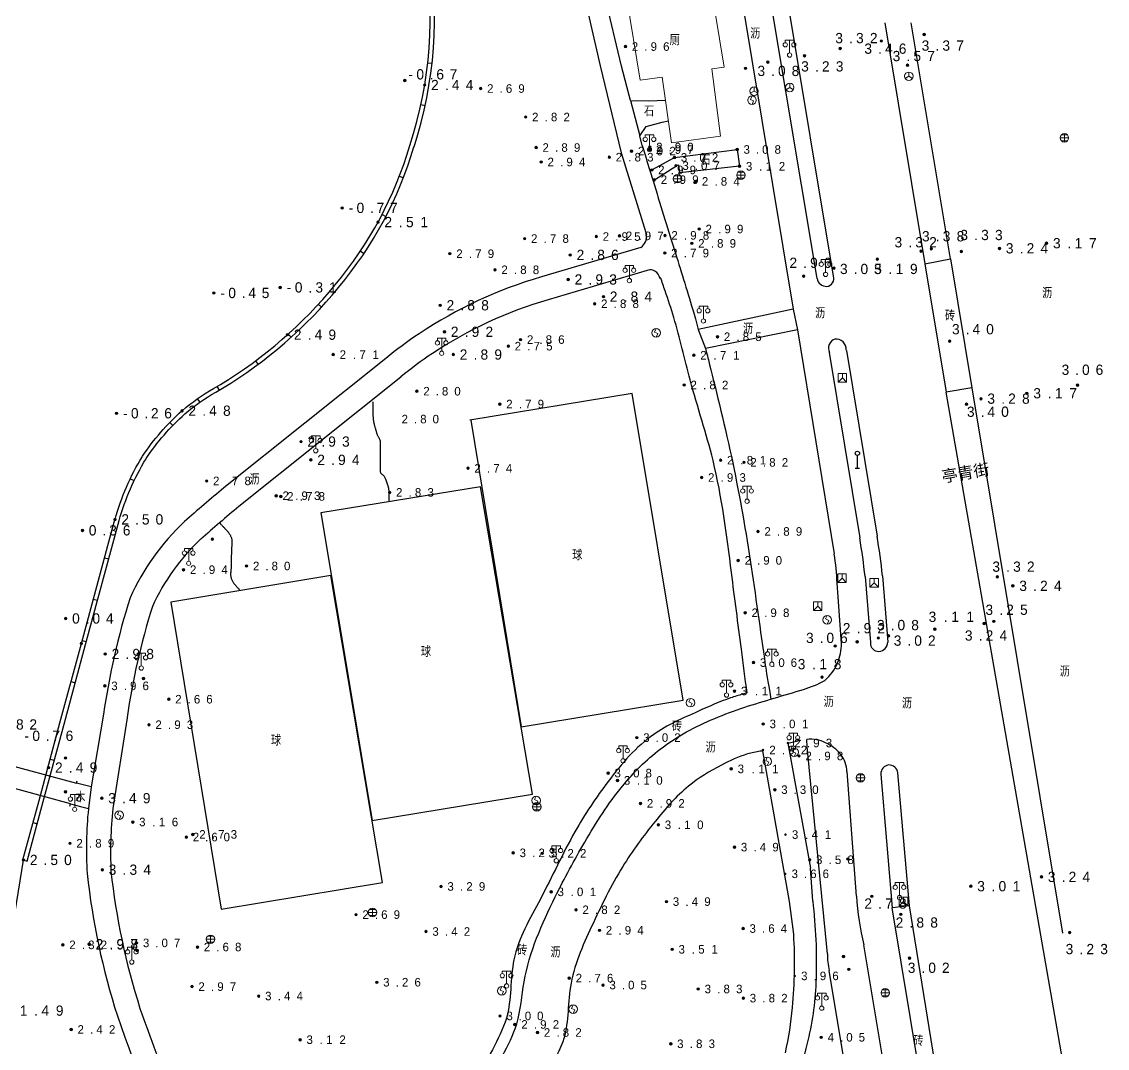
# Model space of a CAD drawing. Header units: metres. Extents: x 342272 to 345188, y 671156 to 672490.
# Drawn here: x 344483.5 to 344610.4, y 671615.6 to 671735.7 of the extents above; entities that cross this region are included whole.
import ezdxf

# ---------------------------------------------------------------- set-up
doc = ezdxf.new("R2010")
doc.units = ezdxf.units.M
doc.header["$LTSCALE"] = 0.5
doc.header["$MEASUREMENT"] = 0
doc.layers.add('00-地形', color=251, linetype='Continuous')
doc.layers.add('00-现状标高', color=2, linetype='Continuous', lineweight=0, plot=False)
for name, color, linetype, lineweight in [('公共设施纪念物', 8, 'Continuous', 0), ('普通房屋', 8, 'Continuous', 0), ('通讯及其他管线设施', 252, 'Continuous', 0)]:
    doc.layers.add(name, color=color, linetype=linetype, lineweight=lineweight)
doc.styles.add('MtXpl_', font='simhei.ttf')
doc.styles.add('正等线体2.0', font='MCS_Chinese1.shx', dxfattribs={"height": 2, "bigfont": 'MCS_Chinese1big.shx'})
doc.styles.add('正等线体2.4', font='MCS_Chinese1.shx', dxfattribs={"height": 2.4, "bigfont": 'MCS_Chinese1big.shx'})
doc.styles.add('细等线体2.5', font='MCS_Chinese1.shx', dxfattribs={"height": 2.5, "bigfont": 'MCS_Chinese1big.shx'})

# ---------------------------------------------------------------- blocks, each defined once
blk = doc.blocks.new('155210_1')
at = {"layer": '公共设施纪念物', "lineweight": 0}
for p, q in [((-1, 2.9), (-1, 3.5)), ((-1, 3.5), (1, 3.5)), ((0, 0.5), (0, 3.5)), ((1, 3.5), (1, 2.9))]:
    blk.add_line(p, q, dxfattribs=at)
for centre in [(-1, 2.4), (1, 2.4), (0, 0)]:
    blk.add_circle(centre, 0.5, dxfattribs=at)
blk = doc.blocks.new('174201')
at = {"layer": '通讯及其他管线设施', "linetype": 'Continuous', "lineweight": 0}
for p, q in [((-1, 0), (1, 0)), ((-0.7, 0.7), (0.7, 0.7)), ((0, -1), (0, 1)), ((-0.7, -0.7), (0.7, -0.7))]:
    blk.add_line(p, q, dxfattribs=at)
blk.add_circle((0, 0), 1, dxfattribs=at)
blk = doc.blocks.new('174601')
at = {"layer": '通讯及其他管线设施', "lineweight": 0}
for q in [(-0.87, -0.5), (0, 1), (0.87, -0.5)]:
    blk.add_line((0, 0), q, dxfattribs=at)
blk.add_circle((0, 0), 1, dxfattribs=at)
blk = doc.blocks.new('174700')
at = {"layer": '通讯及其他管线设施', "linetype": 'Continuous', "lineweight": 0}
for p, q in [((0, 1), (-0.38, 0.18)), ((-0.38, 0.18), (0.38, -0.18)), ((0, -1), (0.38, -0.18))]:
    blk.add_line(p, q, dxfattribs=at)
blk.add_circle((0, 0), 1, dxfattribs=at)
blk = doc.blocks.new('174602')
at = {"layer": '通讯及其他管线设施', "lineweight": 0}
for p, q in [((-1, 1), (-1, -1)), ((1, 1), (-1, 1)), ((-1, -1), (0, 0)), ((0, 0), (0, 1)), ((0, 0), (1, -1)), ((1, -1), (1, 1)), ((-1, -1), (1, -1))]:
    blk.add_line(p, q, dxfattribs=at)
blk = doc.blocks.new('213400_1')
at = {"layer": '00-现状标高', "linetype": 'Continuous', "lineweight": 0}
h = blk.add_hatch(color=256, dxfattribs=at)
edge = h.paths.add_edge_path()
edge.add_arc((0, 0), 0.3, 0, 360)
blk.add_circle((0, 0), 0.3, dxfattribs=at)
blk = doc.blocks.new('213400_3')
at = {"layer": '00-现状标高', "linetype": 'Continuous', "lineweight": 0}
h = blk.add_hatch(color=256, dxfattribs=at)
edge = h.paths.add_edge_path()
edge.add_arc((0, 0), 0.3, 0, 360)

msp = doc.modelspace()

# ---------------------------------------------------------------- linework, layer by layer
at = {"layer": '00-地形', "lineweight": -3}
for p, q in [((344567.29, 671760.46), (344576.49, 671705.64)), ((344578.41, 671705.94), (344569.28, 671760.87)), ((344565.24, 671753.09), (344573.72, 671702.07)), ((344553.63, 671730.5), (344550.19, 671744.95)), ((344548.7, 671741.15), (344551.12, 671730.51)), ((344584.41, 671735.56), (344589.1, 671707.37)), ((344592.09, 671707.94), (344587.49, 671735.55)), ((344530.97, 671730.87), (344531.47, 671730.82)), ((344551.12, 671730.51), (344553.58, 671720.36)), ((344554.68, 671726.46), (344553.63, 671730.5)), ((344530.18, 671725.99), (344530.67, 671725.88)), ((344554.68, 671726.46), (344556.84, 671726.41)), ((344554.68, 671726.46), (344555.76, 671722.32)), ((344556.84, 671726.41), (344558.77, 671726.49)), ((344555.76, 671722.32), (344556.5, 671723.43)), ((344556.5, 671723.43), (344558.37, 671723.95)), ((344558.37, 671723.95), (344559.11, 671724.07)), ((344556.04, 671721.22), (344555.76, 671722.32)), ((344559.82, 671719.8), (344567.15, 671720.73)), ((344567.15, 671720.73), (344567.43, 671718.78)), ((344553.58, 671720.36), (344556.49, 671711.02)), ((344557.17, 671718.34), (344559.82, 671719.8)), ((344556.95, 671718.27), (344557.32, 671717.06)), ((344557.47, 671717.2), (344560.08, 671718.85)), ((344560.35, 671718.92), (344560.08, 671718.85)), ((344560.45, 671718), (344560.35, 671718.92)), ((344567.43, 671718.78), (344560.45, 671718)), ((344527.67, 671717.62), (344528.13, 671717.44)), ((344525.63, 671713.12), (344526.07, 671712.89)), ((344556.49, 671711.02), (344556.56, 671710.79)), ((344555.9, 671709.27), (344544.26, 671705.84)), ((344523.11, 671708.86), (344523.53, 671708.59)), ((344589.1, 671707.37), (344592.09, 671707.94)), ((344589.1, 671707.37), (344591.61, 671692.35)), ((344592.09, 671707.94), (344594.59, 671692.86)), ((344556.63, 671706.58), (344545.04, 671703.15)), ((344558.14, 671705.62), (344558.05, 671705.93)), ((344545.04, 671703.15), (344545.04, 671703.15)), ((344518.16, 671702.64), (344518.53, 671702.3)), ((344573.72, 671702.07), (344562.59, 671699.67)), ((344573.72, 671702.07), (344574.22, 671699.64)), ((344514.64, 671699.15), (344514.98, 671698.78)), ((344562.59, 671699.67), (344563.45, 671697.45)), ((344574.22, 671699.64), (344563.45, 671697.45)), ((344574.22, 671699.64), (344578.5, 671673.43)), ((344531.52, 671696.87), (344531.52, 671696.87)), ((344531.52, 671696.87), (344531.52, 671696.87)), ((344577.93, 671697), (344581.5, 671675.32)), ((344579.94, 671697.21), (344583.51, 671675.53)), ((344526.05, 671696.29), (344507.12, 671681.15)), ((344510.81, 671696.02), (344511.11, 671695.62)), ((344527.81, 671694.12), (344508.88, 671678.98)), ((344527.82, 671694.14), (344527.81, 671694.12)), ((344505.92, 671692.8), (344506.72, 671693.26)), ((344506.17, 671692.37), (344506.97, 671692.82)), ((344506.32, 671693.03), (344506.57, 671692.59)), ((344594.59, 671692.86), (344591.61, 671692.35)), ((344594.59, 671692.86), (344605.19, 671629.08)), ((344504.02, 671691.58), (344504.31, 671691.17)), ((344554.86, 671692.19), (344535.91, 671689.09)), ((344560.85, 671656.32), (344554.86, 671692.19)), ((344608.65, 671594.67), (344591.61, 671692.35)), ((344524.56, 671691.22), (344524.56, 671691.1)), ((344524.56, 671691.1), (344524.56, 671691.04)), ((344524.56, 671691.04), (344524.56, 671690.98)), ((344524.56, 671690.98), (344524.56, 671690.92)), ((344524.56, 671690.92), (344524.56, 671690.86)), ((344524.56, 671690.86), (344524.56, 671690.8)), ((344524.56, 671690.8), (344524.56, 671690.74)), ((344524.56, 671690.74), (344524.56, 671690.68)), ((344524.56, 671690.68), (344524.56, 671690.62)), ((344524.56, 671690.62), (344524.56, 671690.56)), ((344524.56, 671690.56), (344524.56, 671690.5)), ((344524.56, 671690.5), (344524.56, 671690.44)), ((344524.56, 671690.44), (344524.56, 671690.38)), ((344524.56, 671690.38), (344524.56, 671690.32)), ((344524.56, 671690.32), (344524.56, 671690.26)), ((344524.56, 671690.26), (344524.56, 671690.2)), ((344524.56, 671690.2), (344524.56, 671690.14)), ((344524.56, 671690.14), (344524.56, 671690.08)), ((344524.56, 671690.08), (344524.56, 671689.89)), ((344524.56, 671689.89), (344524.56, 671689.83)), ((344524.56, 671689.83), (344524.56, 671689.77)), ((344524.56, 671689.77), (344524.56, 671689.71)), ((344524.56, 671689.71), (344524.56, 671689.65)), ((344524.56, 671689.65), (344524.56, 671689.59)), ((344524.56, 671689.59), (344524.56, 671689.53)), ((344524.56, 671689.53), (344524.57, 671689.47)), ((344524.57, 671689.47), (344524.57, 671689.41)), ((344524.57, 671689.41), (344524.57, 671689.35)), ((344524.57, 671689.35), (344524.58, 671689.29)), ((344524.58, 671689.29), (344524.59, 671689.23)), ((344524.59, 671689.23), (344524.59, 671689.17)), ((344524.59, 671689.17), (344524.6, 671689.11)), ((344524.6, 671689.11), (344524.61, 671689.05)), ((344524.61, 671689.05), (344524.62, 671688.99)), ((344524.62, 671688.99), (344524.63, 671688.93)), ((344524.63, 671688.93), (344524.64, 671688.88)), ((344535.99, 671689.1), (344541.88, 671653.21)), ((344500.81, 671688.81), (344501.16, 671688.46)), ((344524.64, 671688.88), (344524.65, 671688.82)), ((344524.65, 671688.82), (344524.67, 671688.76)), ((344524.67, 671688.76), (344524.68, 671688.7)), ((344524.68, 671688.7), (344524.69, 671688.64)), ((344524.69, 671688.64), (344524.71, 671688.58)), ((344524.71, 671688.58), (344524.72, 671688.52)), ((344524.72, 671688.52), (344524.74, 671688.46)), ((344524.74, 671688.46), (344524.75, 671688.4)), ((344524.75, 671688.4), (344524.77, 671688.34)), ((344524.77, 671688.34), (344524.79, 671688.29)), ((344524.79, 671688.29), (344524.8, 671688.23)), ((344524.8, 671688.23), (344524.82, 671688.17)), ((344524.82, 671688.17), (344524.84, 671688.11)), ((344524.84, 671688.11), (344524.85, 671688.05)), ((344524.85, 671688.05), (344524.87, 671687.99)), ((344524.87, 671687.99), (344524.88, 671687.93)), ((344524.88, 671687.93), (344524.9, 671687.88)), ((344524.9, 671687.88), (344524.92, 671687.82)), ((344524.92, 671687.82), (344524.93, 671687.76)), ((344524.93, 671687.76), (344524.95, 671687.7)), ((344524.95, 671687.7), (344524.97, 671687.64)), ((344524.97, 671687.64), (344524.98, 671687.58)), ((344524.98, 671687.58), (344525, 671687.52)), ((344525, 671687.52), (344525.02, 671687.47)), ((344525.02, 671687.47), (344525.05, 671687.41)), ((344525.05, 671687.41), (344525.07, 671687.36)), ((344525.07, 671687.36), (344525.1, 671687.3)), ((344525.1, 671687.3), (344525.13, 671687.25)), ((344525.13, 671687.25), (344525.16, 671687.19)), ((344525.16, 671687.19), (344525.19, 671687.14)), ((344525.19, 671687.14), (344525.22, 671687.08)), ((344525.22, 671687.08), (344525.25, 671687.03)), ((344525.25, 671687.03), (344525.27, 671686.97)), ((344525.27, 671686.97), (344525.3, 671686.92)), ((344525.3, 671686.92), (344525.33, 671686.86)), ((344525.33, 671686.86), (344525.35, 671686.8)), ((344525.35, 671686.8), (344525.37, 671686.75)), ((344525.37, 671686.75), (344525.39, 671686.69)), ((344525.39, 671686.69), (344525.4, 671686.63)), ((344525.4, 671686.63), (344525.41, 671686.58)), ((344525.41, 671686.58), (344525.42, 671686.52)), ((344525.42, 671686.52), (344525.42, 671686.46)), ((344525.42, 671686.46), (344525.42, 671686.4)), ((344525.42, 671686.4), (344525.42, 671686.34)), ((344525.42, 671686.34), (344525.42, 671686.28)), ((344525.42, 671686.28), (344525.42, 671686.21)), ((344525.42, 671686.21), (344525.42, 671686.15)), ((344525.42, 671686.15), (344525.42, 671686.09)), ((344525.42, 671686.09), (344525.42, 671686.03)), ((344525.42, 671686.03), (344525.42, 671685.91)), ((344525.42, 671685.91), (344525.42, 671685.85)), ((344525.42, 671685.85), (344525.42, 671685.79)), ((344525.42, 671685.79), (344525.42, 671685.73)), ((344525.42, 671685.73), (344525.42, 671685.67)), ((344525.42, 671685.67), (344525.42, 671685.61)), ((344525.42, 671685.61), (344525.42, 671685.55)), ((344525.42, 671685.55), (344525.42, 671685.49)), ((344525.42, 671685.49), (344525.42, 671685.43)), ((344525.42, 671685.43), (344525.42, 671685.37)), ((344525.42, 671685.37), (344525.42, 671685.31)), ((344525.42, 671685.31), (344525.42, 671685.25)), ((344525.42, 671685.25), (344525.42, 671685.19)), ((344525.42, 671685.19), (344525.42, 671685.13)), ((344525.42, 671685.13), (344525.42, 671685.07)), ((344525.42, 671684.4), (344525.41, 671684.34)), ((344525.41, 671684.34), (344525.41, 671684.16)), ((344525.41, 671684.16), (344525.41, 671684.1)), ((344525.41, 671684.1), (344525.41, 671684.04)), ((344525.41, 671684.04), (344525.41, 671683.98)), ((344525.41, 671683.98), (344525.41, 671683.92)), ((344525.41, 671683.92), (344525.41, 671683.86)), ((344525.41, 671683.86), (344525.41, 671683.8)), ((344525.42, 671685.07), (344525.42, 671685.01)), ((344525.42, 671685.01), (344525.42, 671684.95)), ((344525.42, 671684.95), (344525.42, 671684.89)), ((344525.42, 671684.89), (344525.42, 671684.83)), ((344525.42, 671684.83), (344525.42, 671684.77)), ((344525.42, 671684.77), (344525.42, 671684.71)), ((344525.42, 671684.71), (344525.42, 671684.64)), ((344525.42, 671684.64), (344525.42, 671684.58)), ((344525.42, 671684.58), (344525.42, 671684.52)), ((344525.42, 671684.52), (344525.42, 671684.46)), ((344525.42, 671684.46), (344525.42, 671684.4)), ((344581.22, 671683.45), (344581.22, 671684.95)), ((344525.41, 671683.8), (344525.41, 671683.74)), ((344525.41, 671683.74), (344525.41, 671683.68)), ((344525.41, 671683.68), (344525.41, 671683.62)), ((344525.41, 671683.62), (344525.41, 671683.56)), ((344525.41, 671683.56), (344525.41, 671683.5)), ((344525.41, 671683.5), (344525.41, 671683.44)), ((344525.41, 671683.44), (344525.41, 671683.38)), ((344525.41, 671683.38), (344525.41, 671683.32)), ((344525.41, 671683.32), (344525.41, 671683.26)), ((344525.41, 671683.26), (344525.41, 671683.2)), ((344525.41, 671683.2), (344525.41, 671683.14)), ((344525.41, 671683.14), (344525.41, 671683.07)), ((344525.41, 671683.07), (344525.42, 671683.02)), ((344525.42, 671683.02), (344525.43, 671682.96)), ((344525.43, 671682.96), (344525.46, 671682.91)), ((344525.46, 671682.91), (344525.5, 671682.87)), ((344525.5, 671682.87), (344525.54, 671682.83)), ((344525.54, 671682.83), (344525.59, 671682.78)), ((344525.59, 671682.78), (344525.64, 671682.74)), ((344525.64, 671682.74), (344525.7, 671682.7)), ((344525.7, 671682.7), (344525.75, 671682.66)), ((344525.75, 671682.66), (344525.8, 671682.62)), ((344525.8, 671682.62), (344525.84, 671682.57)), ((344525.84, 671682.57), (344525.88, 671682.52)), ((344580.97, 671683.45), (344581.47, 671683.45)), ((344496.18, 671682.23), (344496.63, 671682.01)), ((344537.15, 671681.3), (344518.45, 671678.24)), ((344525.88, 671682.52), (344525.9, 671682.47)), ((344525.9, 671682.47), (344525.93, 671682.41)), ((344525.93, 671682.41), (344525.95, 671682.36)), ((344525.95, 671682.36), (344525.98, 671682.3)), ((344525.98, 671682.3), (344526, 671682.24)), ((344526, 671682.24), (344526.02, 671682.19)), ((344526.02, 671682.19), (344526.05, 671682.13)), ((344526.05, 671682.13), (344526.07, 671682.07)), ((344526.07, 671682.07), (344526.09, 671682.02)), ((344526.09, 671682.02), (344526.12, 671681.96)), ((344526.12, 671681.96), (344526.14, 671681.9)), ((344526.14, 671681.9), (344526.16, 671681.84)), ((344526.16, 671681.84), (344526.18, 671681.79)), ((344526.18, 671681.79), (344526.2, 671681.73)), ((344526.2, 671681.73), (344526.22, 671681.67)), ((344526.22, 671681.67), (344526.24, 671681.61)), ((344526.24, 671681.61), (344526.26, 671681.56)), ((344526.26, 671681.56), (344526.28, 671681.5)), ((344526.28, 671681.5), (344526.3, 671681.44)), ((344526.3, 671681.44), (344526.31, 671681.38)), ((344526.31, 671681.38), (344526.33, 671681.32)), ((344526.33, 671681.32), (344526.34, 671681.26)), ((344543.21, 671645.36), (344537.15, 671681.3)), ((344526.34, 671681.26), (344526.35, 671681.21)), ((344526.35, 671681.21), (344526.36, 671681.15)), ((344526.36, 671681.15), (344526.37, 671681.09)), ((344526.37, 671681.09), (344526.38, 671681.03)), ((344526.38, 671681.03), (344526.39, 671680.97)), ((344526.39, 671680.97), (344526.4, 671680.91)), ((344526.4, 671680.91), (344526.4, 671680.85)), ((344526.4, 671680.85), (344526.4, 671680.79)), ((344526.4, 671680.79), (344526.4, 671680.73)), ((344526.4, 671680.73), (344526.4, 671680.67)), ((344526.4, 671680.67), (344526.4, 671680.61)), ((344526.4, 671680.61), (344526.4, 671680.55)), ((344526.4, 671680.55), (344526.4, 671680.49)), ((344526.4, 671680.49), (344526.4, 671680.43)), ((344526.4, 671680.43), (344526.4, 671680.37)), ((344526.4, 671680.37), (344526.4, 671680.31)), ((344526.4, 671680.31), (344526.4, 671680.24)), ((344526.4, 671680.24), (344526.4, 671680.18)), ((344526.4, 671680.18), (344526.4, 671680.12)), ((344526.4, 671680.12), (344526.4, 671680.06)), ((344526.4, 671680.06), (344526.4, 671680)), ((344508.88, 671678.98), (344508.88, 671678.98)), ((344526.4, 671680), (344526.4, 671679.94)), ((344526.4, 671679.94), (344526.4, 671679.88)), ((344526.4, 671679.88), (344526.4, 671679.82)), ((344526.4, 671679.82), (344526.4, 671679.76)), ((344526.4, 671679.76), (344526.4, 671679.7)), ((344526.4, 671679.7), (344526.4, 671679.64)), ((344526.4, 671679.64), (344526.4, 671679.58)), ((344526.4, 671679.58), (344526.4, 671679.52)), ((344518.45, 671678.24), (344524.47, 671642.26)), ((344490.46, 671662.97), (344494.39, 671677.47)), ((344490.94, 671662.83), (344494.88, 671677.34)), ((344506.63, 671677.09), (344506.68, 671677.02)), ((344506.68, 671677.02), (344506.74, 671676.96)), ((344506.74, 671676.96), (344506.79, 671676.89)), ((344506.79, 671676.89), (344506.85, 671676.83)), ((344506.85, 671676.83), (344506.91, 671676.77)), ((344506.91, 671676.77), (344506.97, 671676.7)), ((344506.97, 671676.7), (344507.03, 671676.64)), ((344507.03, 671676.64), (344507.09, 671676.58)), ((344507.09, 671676.58), (344507.15, 671676.51)), ((344507.15, 671676.51), (344507.21, 671676.45)), ((344507.21, 671676.45), (344507.27, 671676.39)), ((344507.27, 671676.39), (344507.33, 671676.33)), ((344507.33, 671676.33), (344507.39, 671676.26)), ((344507.39, 671676.26), (344507.44, 671676.2)), ((344504.41, 671675.15), (344504.41, 671675.15)), ((344504.41, 671675.15), (344504.41, 671675.15)), ((344507.44, 671676.2), (344507.5, 671676.14)), ((344507.5, 671676.14), (344507.56, 671676.07)), ((344507.56, 671676.07), (344507.61, 671676.01)), ((344507.61, 671676.01), (344507.66, 671675.94)), ((344507.66, 671675.94), (344507.71, 671675.88)), ((344507.71, 671675.88), (344507.76, 671675.81)), ((344507.76, 671675.81), (344507.8, 671675.74)), ((344507.8, 671675.74), (344507.85, 671675.67)), ((344507.85, 671675.67), (344507.89, 671675.6)), ((344507.89, 671675.6), (344507.92, 671675.53)), ((344507.92, 671675.53), (344507.96, 671675.46)), ((344507.96, 671675.46), (344507.99, 671675.39)), ((344507.99, 671675.39), (344508.01, 671675.31)), ((344508.01, 671675.31), (344508.03, 671675.24)), ((344508.03, 671675.24), (344508.05, 671675.16)), ((344508.05, 671675.16), (344508.06, 671675.08)), ((344508.06, 671675.08), (344508.07, 671675)), ((344508.07, 671675), (344508.07, 671674.92)), ((344508.01, 671674.06), (344508, 671673.98)), ((344508, 671673.98), (344508, 671673.89)), ((344508, 671673.89), (344508, 671673.81)), ((344508, 671673.81), (344508, 671673.72)), ((344508, 671673.72), (344508, 671673.64)), ((344508.02, 671674.15), (344508.01, 671674.06)), ((344508.03, 671674.24), (344508.02, 671674.15)), ((344508.04, 671674.32), (344508.03, 671674.24)), ((344508.05, 671674.49), (344508.04, 671674.41)), ((344508.04, 671674.41), (344508.04, 671674.32)), ((344508.06, 671674.58), (344508.05, 671674.49)), ((344508.07, 671674.67), (344508.06, 671674.58)), ((344508.07, 671674.92), (344508.07, 671674.83)), ((344508.07, 671674.83), (344508.07, 671674.75)), ((344508.07, 671674.75), (344508.07, 671674.67)), ((344493.17, 671672.98), (344493.66, 671672.85)), ((344508, 671673.39), (344507.99, 671673.31)), ((344507.99, 671673.31), (344507.99, 671673.22)), ((344507.99, 671673.22), (344507.99, 671673.14)), ((344507.99, 671673.14), (344507.99, 671673.06)), ((344507.99, 671673.06), (344507.99, 671672.97)), ((344507.99, 671672.97), (344507.99, 671672.81)), ((344507.99, 671672.81), (344507.99, 671672.72)), ((344507.99, 671672.72), (344507.99, 671672.64)), ((344507.99, 671672.64), (344507.99, 671672.47)), ((344507.99, 671672.47), (344507.99, 671672.39)), ((344508, 671673.64), (344508, 671673.56)), ((344508, 671673.56), (344508, 671673.47)), ((344508, 671673.47), (344508, 671673.39)), ((344507.93, 671671.29), (344507.92, 671671.2)), ((344507.92, 671671.2), (344507.92, 671671.12)), ((344507.94, 671671.37), (344507.93, 671671.29)), ((344507.95, 671671.54), (344507.94, 671671.46)), ((344507.94, 671671.46), (344507.94, 671671.37)), ((344507.96, 671671.63), (344507.95, 671671.54)), ((344507.97, 671671.71), (344507.96, 671671.63)), ((344507.98, 671671.8), (344507.97, 671671.71)), ((344507.99, 671671.97), (344507.98, 671671.89)), ((344507.98, 671671.89), (344507.98, 671671.8)), ((344507.99, 671672.39), (344507.99, 671672.31)), ((344507.99, 671672.31), (344507.99, 671672.22)), ((344507.99, 671672.22), (344507.99, 671672.14)), ((344507.99, 671672.14), (344507.99, 671672.06)), ((344507.99, 671672.06), (344507.99, 671671.97)), ((344519.62, 671670.93), (344500.91, 671667.8)), ((344507.92, 671671.12), (344507.92, 671671.03)), ((344507.92, 671671.03), (344507.92, 671670.95)), ((344507.92, 671670.95), (344507.93, 671670.87)), ((344507.93, 671670.87), (344507.94, 671670.79)), ((344507.94, 671670.79), (344507.95, 671670.71)), ((344507.95, 671670.71), (344507.97, 671670.63)), ((344507.97, 671670.63), (344507.99, 671670.55)), ((344507.99, 671670.55), (344508.01, 671670.48)), ((344508.01, 671670.48), (344508.04, 671670.41)), ((344508.04, 671670.41), (344508.08, 671670.33)), ((344508.08, 671670.33), (344508.12, 671670.26)), ((344508.12, 671670.26), (344508.16, 671670.19)), ((344508.16, 671670.19), (344508.21, 671670.12)), ((344508.21, 671670.12), (344508.25, 671670.06)), ((344508.25, 671670.06), (344508.3, 671669.99)), ((344508.3, 671669.99), (344508.36, 671669.92)), ((344508.36, 671669.92), (344508.41, 671669.86)), ((344525.67, 671635), (344519.62, 671670.93)), ((344579.36, 671662.97), (344578.84, 671670.03)), ((344582.11, 671670.79), (344582.73, 671663.06)), ((344584.14, 671670.86), (344584.76, 671663.13)), ((344508.41, 671669.86), (344508.47, 671669.79)), ((344508.47, 671669.79), (344508.52, 671669.73)), ((344508.52, 671669.73), (344508.58, 671669.66)), ((344508.58, 671669.66), (344508.64, 671669.6)), ((344508.64, 671669.6), (344508.69, 671669.53)), ((344508.69, 671669.53), (344508.75, 671669.47)), ((344508.75, 671669.47), (344508.81, 671669.4)), ((344508.81, 671669.4), (344508.86, 671669.34)), ((344508.86, 671669.34), (344508.91, 671669.27)), ((344508.91, 671669.27), (344508.96, 671669.2)), ((344491.86, 671668.15), (344492.35, 671668.02)), ((344500.91, 671667.8), (344506.8, 671631.9)), ((344498.77, 671667.29), (344498.77, 671667.28)), ((344498.77, 671667.28), (344498.77, 671667.28)), ((344487.95, 671653.67), (344490.46, 671662.97)), ((344488.43, 671653.54), (344490.94, 671662.83)), ((344490.55, 671663.33), (344491.04, 671663.2)), ((344489.25, 671658.5), (344489.73, 671658.37)), ((344541.88, 671653.21), (344560.85, 671656.32)), ((344493.05, 671654.69), (344491.61, 671646.18)), ((344464.28, 671653.58), (344489.89, 671646.63)), ((344485.51, 671644.61), (344487.95, 671653.67)), ((344485.99, 671644.48), (344488.43, 671653.54)), ((344495.82, 671654.26), (344494.14, 671643.66)), ((344495.82, 671654.29), (344495.82, 671654.26)), ((344489.18, 671644.23), (344463.61, 671651.15)), ((344573.1, 671651.32), (344574.62, 671651.67)), ((344573.1, 671651.32), (344575.72, 671636.67)), ((344575.35, 671650.86), (344575.3, 671651.74)), ((344577.71, 671626.68), (344575.35, 671650.86)), ((344573.27, 671632.8), (344570.14, 671650.39)), ((344486.81, 671649.44), (344487.29, 671649.31)), ((344581.12, 671633.41), (344580, 671647.98)), ((344583.97, 671647.66), (344585.29, 671632.03)), ((344587.29, 671632.27), (344585.96, 671647.83)), ((344489.89, 671646.63), (344489.98, 671646.92)), ((344491, 671646.34), (344489.89, 671646.63)), ((344491.61, 671646.18), (344491, 671646.34)), ((344491.61, 671646.18), (344491.28, 671643.65)), ((344483.63, 671637.65), (344485.51, 671644.61)), ((344484.11, 671637.5), (344485.99, 671644.48)), ((344524.47, 671642.26), (344543.21, 671645.36)), ((344489.1, 671643.93), (344489.18, 671644.23)), ((344489.18, 671644.23), (344490.35, 671643.91)), ((344490.35, 671643.91), (344491.28, 671643.65)), ((344484.81, 671642.02), (344485.3, 671641.89)), ((344482.08, 671627.73), (344483.7, 671637.63)), ((344483.63, 671637.65), (344484.11, 671637.5)), ((344576.02, 671632.83), (344575.72, 671636.67)), ((344506.8, 671631.9), (344525.67, 671635)), ((344573.77, 671628.95), (344573.27, 671632.8)), ((344587.29, 671632.27), (344585.29, 671632.03)), ((344590.2, 671602.29), (344585.29, 671632.03)), ((344592.13, 671602.59), (344587.29, 671632.27)), ((344588.34, 671589.44), (344581.96, 671627.71)), ((344583.95, 671588.25), (344577.93, 671624.72)), ((344575.47, 671616.55), (344575.47, 671616.55))]:
    msp.add_line(p, q, dxfattribs=at)
msp.add_circle((344581.22, 671685.2), 0.25, dxfattribs=at)
for centre, radius, start, end in [((344483.11, 671736.18), 48.16, 341.8999, 9.6806), ((344483.11, 671736.18), 48.66, 341.8999, 9.6806), ((344485.82, 671733.81), 44.86, 319.9063, 343.68), ((344485.82, 671733.81), 45.36, 319.9063, 343.68), ((344554.9, 671710.61), 1.67, 307.0299, 6.3383), ((344558.62, 671656.22), 51.65, 106.1455, 123.6903), ((344557.01, 671705.6), 1.05, 75.2347, 111.1142), ((344556.93, 671705.45), 1.22, 23.3763, 73.2143), ((344577.58, 671705.83), 1.1, 190.089, 272.6423), ((344577.56, 671705.63), 0.906, 274.4317, 19.9861), ((344479.18, 671738.53), 53, 301.2984, 320.6181), ((344479.18, 671738.53), 53.5, 301.2984, 320.6181), ((344558.62, 671656.22), 48.86, 106.1454, 123.6903), ((344556.28, 671659.55), 47.58, 123.5679, 129.4481), ((344578.98, 671697.48), 1.15, 109.8692, 204.9432), ((344578.69, 671697.36), 1.21, 356.5584, 94.9116), ((344556.28, 671659.55), 44.79, 123.568, 129.4481), ((344615.76, 671549.63), 170.59, 129.5575, 131.5899), ((344615.76, 671549.63), 167.79, 129.5652, 131.5747), ((344521.88, 671656.67), 28.23, 133.3026, 155.6979), ((344521.88, 671656.67), 25.44, 133.3989, 155.3187), ((344520.83, 671664.77), 61.57, 5.6098, 9.8614), ((344520.85, 671664.64), 63.6, 5.6097, 9.8614), ((344554.82, 671669.3), 24.03, 1.752, 9.8899), ((344576.3, 671642.86), 84.08, 162.3991, 171.9155), ((344576.3, 671642.86), 81.29, 162.5218, 171.9155), ((344573.89, 671662.92), 5.47, 335.8939, 0.5233), ((344583.69, 671663), 0.96, 176.2778, 272.4377), ((344583.63, 671663.17), 1.14, 275.3321, 357.811), ((344574.24, 671662.51), 4.99, 309.3424, 338.636), ((344572.06, 671667.95), 10.73, 285.3215, 299.8539), ((344575.75, 671647.97), 3.8, 62.5836, 96.7831), ((344575.66, 671647.11), 4.62, 38.4234, 66.5467), ((344576.67, 671647.9), 3.33, 1.3176, 38.469), ((344584.98, 671647.75), 1.01, 96.6789, 185.0088), ((344584.93, 671647.73), 1.03, 5.7612, 94.1247), ((344539.42, 671638.92), 48.37, 174.3964, 183.4056), ((344540.57, 671638.59), 46.7, 173.7671, 182.7762), ((344576.28, 671645.44), 85.66, 186.2935, 197.6935), ((344576.16, 671645.34), 82.73, 186.2504, 197.623), ((344615.02, 671635.53), 33.97, 183.5774, 193.2976), ((344516.08, 671625.67), 60.37, 358.1954, 6.8111), ((344519.72, 671625.62), 54.15, 354.451, 3.5217), ((344585.92, 671626.6), 8.21, 179.4632, 193.2602), ((344539.36, 671624.95), 37.08, 346.9007, 358.1677), ((344537.05, 671623.33), 36.68, 347.0154, 355.3955), ((344866.08, 671749.76), 393.62, 199.3399, 202.4031), ((344865.96, 671750.07), 390.82, 199.3946, 202.5859)]:
    msp.add_arc(centre, radius, start, end, dxfattribs=at)
at = {"layer": '00-地形', "lineweight": -3, "extrusion": (0, 0, -1)}
for centre, radius, start, end in [((-344518.53, 671671.13), 25.07, 49.4799, 59.8002), ((-344518.53, 671671.13), 24.57, 49.4799, 59.8002), ((-344520.85, 671669.37), 27.93, 33.6902, 48.1875), ((-344520.85, 671669.37), 27.43, 33.6902, 48.1875), ((-344522.13, 671669.78), 28.78, 15.4889, 31.5462), ((-344522.13, 671669.78), 28.28, 15.4889, 31.5462)]:
    msp.add_arc(centre, radius, start, end, dxfattribs=at)
at = {"layer": '00-地形', "lineweight": -3}
for points in [[(344556.04, 671721.22), (344556.34, 671720.23), (344556.65, 671719.25), (344556.95, 671718.27)], [(344557.32, 671717.06), (344558.14, 671714.4), (344558.96, 671711.73), (344559.79, 671709.07)], [(344561.97, 671702), (344562.18, 671701.29), (344562.39, 671700.59), (344562.59, 671699.67)]]:
    msp.add_open_spline(points, degree=3, dxfattribs=at)
for points in [[(344559.79, 671709.07), (344561.97, 671702)], [(344568.31, 671657.19), (344567.65, 671662.3), (344566.49, 671671.26), (344564.33, 671684.38), (344561.66, 671693.78), (344559.75, 671701.08), (344558.73, 671704.21), (344558.2, 671705.77)], [(344568.31, 671657.19), (344567.81, 671657.04), (344566.39, 671656.6), (344562.56, 671655.01), (344557.4, 671652.33), (344552.08, 671646.84), (344548.18, 671640.94), (344544.14, 671633.08), (344541.05, 671625.98), (344540.17, 671619.15), (344538.53, 671615.45), (344536.78, 671612.25), (344534.09, 671609.31), (344530.59, 671606.54), (344526.43, 671604.4), (344521.13, 671603.37), (344515.13, 671602.57), (344510.04, 671601.75), (344507.31, 671601.44), (344506.85, 671601.4)], [(344568.04, 671655.53), (344574.9, 671657.6)], [(344522.47, 671602.13), (344526.62, 671603.3), (344531.15, 671605.4), (344535.49, 671608.73), (344537.93, 671611.57), (344539.72, 671614.73), (344541.38, 671618.5), (344542.24, 671623.4), (344545.88, 671633.33), (344549.33, 671639.73), (344553.73, 671646.27), (344558.16, 671650.61), (344564.53, 671654.21), (344568.04, 671655.53)], [(344570.14, 671650.39), (344569.85, 671650.36), (344568.37, 671650.04), (344565.31, 671648.74), (344561.47, 671646.28), (344557.56, 671642.15), (344553.77, 671636.87), (344550.13, 671629.85), (344547.65, 671622.79), (344546.77, 671616.38), (344544.46, 671612.09), (344542.4, 671608.11), (344538.65, 671604.04), (344534.33, 671600.02), (344528.13, 671597.74), (344522.47, 671596.61), (344515.41, 671595.28), (344507.02, 671594.55), (344500.51, 671593.87), (344497.13, 671593.8), (344497.08, 671593.79)]]:
    msp.add_spline(points, degree=3, dxfattribs=at)
for points, knots in [([(344563.45, 671697.45), (344563.65, 671696.68), (344564.46, 671693.48), (344566.59, 671685), (344568.78, 671672.7), (344569.95, 671663.68), (344570.7, 671658.76), (344571.11, 671656.46)], [0, 0, 0, 0, 0.027577, 0.337084, 0.637044, 0.937851, 1, 1, 1, 1]), ([(344491.33, 671519.82), (344493.19, 671520.78), (344495.05, 671521.74), (344496.92, 671522.71), (344502.07, 671525.37), (344506.99, 671528.46), (344512.03, 671531.33), (344515.86, 671533.51), (344519.69, 671535.69), (344523.53, 671537.87), (344529.61, 671541.34), (344535.67, 671544.85), (344541.7, 671548.42), (344542.91, 671549.13), (344544.02, 671549.98), (344545.14, 671550.82), (344545.97, 671551.44), (344546.76, 671552.09), (344547.53, 671552.77), (344549.02, 671554.06), (344550.43, 671555.42), (344551.8, 671556.85), (344553.74, 671558.89), (344555.56, 671561), (344557.15, 671563.32), (344558.62, 671565.48), (344559.94, 671567.7), (344561.25, 671569.96), (344562.5, 671572.1), (344563.74, 671574.23), (344564.8, 671576.49), (344565.59, 671578.17), (344566.19, 671579.92), (344566.72, 671581.7), (344567.64, 671584.78), (344568.56, 671587.85), (344569.32, 671590.97), (344570.14, 671594.39), (344570.96, 671597.81), (344571.78, 671601.23), (344573.01, 671606.34), (344574.24, 671611.44), (344575.47, 671616.55)], [0, 0, 0, 0, 0.046157, 0.046157, 0.046157, 0.173884, 0.173884, 0.173884, 0.27097, 0.27097, 0.27097, 0.4252, 0.4252, 0.4252, 0.456054, 0.456054, 0.456054, 0.478638, 0.478638, 0.478638, 0.522002, 0.522002, 0.522002, 0.583629, 0.583629, 0.583629, 0.640873, 0.640873, 0.640873, 0.695444, 0.695444, 0.695444, 0.7362, 0.7362, 0.7362, 0.806872, 0.806872, 0.806872, 0.884337, 0.884337, 0.884337, 1, 1, 1, 1])]:
    msp.add_open_spline(points, degree=3, knots=knots, dxfattribs=at)
at = {"layer": '公共设施纪念物', "lineweight": 0, "flags": 128}
msp.add_lwpolyline([(344559.47, 671721.5), (344558.4, 671729.2), (344555.81, 671728.86), (344554.23, 671738.63), (344557.87, 671739.14), (344557.08, 671744.87), (344561.59, 671745.59), (344562.42, 671739.94), (344564.02, 671740.1), (344565.63, 671730.36), (344564.19, 671730.17), (344565.2, 671722.28), (344559.47, 671721.5)], dxfattribs=at)
at = {"layer": '普通房屋', "lineweight": 0, "flags": 128}
msp.add_lwpolyline([(344557.07, 671744.94), (344557.87, 671739.14), (344554.23, 671738.63), (344555.81, 671728.86), (344558.4, 671729.2), (344559.47, 671721.5), (344565.2, 671722.28), (344564.19, 671730.17), (344565.63, 671730.36), (344564.02, 671740.1), (344562.42, 671739.94), (344561.59, 671745.59), (344557.08, 671744.87)], dxfattribs=at)

# ---------------------------------------------------------------- block references
at = {"layer": '00-现状标高', "lineweight": 0, "xscale": 0.5, "yscale": 0.5, "zscale": 0.5}
for name, p in [('213400_1', (344584.01, 671733.43)), ('213400_1', (344589.03, 671734.19)), ('213400_1', (344554.09, 671732.77)), ('213400_1', (344579.19, 671732.56)), ('213400_1', (344570.74, 671730.96)), ('213400_1', (344575.04, 671731.7)), ('213400_1', (344568.14, 671730.23)), ('213400_1', (344587.07, 671730.59)), ('213400_1', (344528.28, 671728.8)), ('213400_1', (344530.61, 671728.28)), ('213400_1', (344537.16, 671727.87)), ('213400_1', (344542.42, 671724.54)), ('213400_1', (344543.64, 671720.96)), ('213400_1', (344554.8, 671720.54)), ('213400_1', (344556.9, 671720.72)), ('213400_1', (344556.94, 671721.02)), ('213400_1', (344567.15, 671720.73)), ('213400_1', (344544.23, 671719.27)), ('213400_1', (344552.2, 671719.83)), ('213400_1', (344559.82, 671719.8)), ('213400_1', (344557.17, 671718.34)), ('213400_1', (344560, 671718.84)), ('213400_1', (344567.43, 671718.78)), ('213400_1', (344557.47, 671717.2)), ('213400_1', (344562.28, 671717)), ('213400_1', (344520.96, 671713.9)), ('213400_1', (344525.15, 671712.24)), ('213400_1', (344550.68, 671710.55)), ('213400_1', (344553.39, 671710.63)), ('213400_1', (344558.71, 671710.69)), ('213400_1', (344562.71, 671711.44)), ('213400_1', (344542.3, 671710.31)), ('213400_1', (344561.85, 671709.76)), ('213400_1', (344589.86, 671709.13)), ('213400_1', (344597.83, 671709.17)), ('213400_1', (344603.34, 671709.77)), ('213400_1', (344533.56, 671708.55)), ('213400_1', (344547.63, 671708.4)), ('213400_1', (344558.69, 671708.63)), ('213400_1', (344583.55, 671707.91)), ('213400_1', (344588.65, 671708.86)), ('213400_1', (344593.37, 671708.81)), ('213400_1', (344538.83, 671706.66)), ('213400_1', (344578.48, 671706.87)), ('213400_1', (344547.4, 671705.54)), ('213400_1', (344574.93, 671705.93)), ('213400_1', (344513.71, 671704.6)), ('213400_1', (344505.96, 671703.95)), ('213400_1', (344551.51, 671703.52)), ('213400_1', (344532.42, 671702.51)), ('213400_1', (344550.49, 671702.69)), ('213400_1', (344514.56, 671699.08)), ('213400_1', (344532.92, 671699.41)), ('213400_1', (344540.39, 671697.73)), ('213400_1', (344541.82, 671698.5)), ('213400_1', (344564.85, 671698.84)), ('213400_1', (344592.01, 671698.32)), ('213400_1', (344519.92, 671696.75)), ('213400_1', (344533.96, 671696.75)), ('213400_1', (344562.09, 671696.67)), ('213400_1', (344560.95, 671693.19)), ('213400_1', (344606.97, 671693.18)), ('213400_1', (344529.7, 671692.46)), ('213400_1', (344595.67, 671691.59)), ('213400_1', (344601.04, 671692.22)), ('213400_1', (344502.23, 671690.18)), ('213400_1', (344539.4, 671690.96)), ('213400_1', (344593.98, 671690.94)), ('213400_1', (344494.58, 671689.88)), ('213400_1', (344516.15, 671686.57)), ('213400_1', (344517.3, 671684.43)), ('213400_1', (344565.22, 671684.39)), ('213400_1', (344567.95, 671684.15)), ('213400_1', (344535.68, 671683.46)), ('213400_1', (344505.11, 671681.97)), ('213400_1', (344563, 671682.37)), ('213400_1', (344513.24, 671680.24)), ('213400_1', (344513.78, 671680.16)), ('213400_1', (344526.51, 671680.63)), ('213400_1', (344494.39, 671677.47)), ('213400_1', (344490.58, 671676.19)), ('213400_1', (344569.59, 671676.06)), ('213400_1', (344505.78, 671675.17)), ('213400_1', (344567.28, 671672.68)), ('213400_1', (344502.41, 671671.59)), ('213400_1', (344509.78, 671672.02)), ('213400_1', (344597.58, 671670.76)), ('213400_1', (344599.4, 671669.7)), ('213400_1', (344568.09, 671666.56)), ('213400_1', (344488.63, 671665.89)), ('213400_1', (344590.27, 671664.63)), ('213400_1', (344596.04, 671665.3)), ('213400_1', (344597.17, 671665.56)), ('213400_1', (344583.66, 671663.61)), ('213400_1', (344584.87, 671663.85)), ('213400_1', (344490.46, 671662.96)), ('213400_1', (344578.62, 671662.67)), ('213400_1', (344581.19, 671663.16)), ('213400_1', (344493.25, 671661.73)), ('213400_1', (344569.06, 671660.73)), ('213400_1', (344497.73, 671658.87)), ('213400_1', (344577.08, 671659.03)), ('213400_1', (344493.21, 671658)), ('213400_1', (344566.85, 671657.4)), ('213400_1', (344500.69, 671656.44)), ('213400_1', (344498.37, 671653.46)), ('213400_1', (344570.2, 671653.55)), ('213400_1', (344555.42, 671651.95)), ('213400_3', (344573.09, 671651.32)), ('213400_1', (344488.61, 671649.57)), ('213400_3', (344570.17, 671650.51)), ('213400_1', (344574.39, 671649.8)), ('213400_1', (344486.63, 671648.44)), ('213400_1', (344566.46, 671648.3)), ('213400_1', (344552.06, 671647.8)), ('213400_1', (344553.16, 671646.94)), ('213400_1', (344488.61, 671645.62)), ('213400_1', (344571.56, 671645.86)), ('213400_1', (344492.85, 671644.86)), ('213400_1', (344555.85, 671644.26)), ('213400_1', (344496.47, 671642.08)), ('213400_1', (344503.5, 671640.63)), ('213400_1', (344557.94, 671641.75)), ('213400_3', (344572.81, 671640.61)), ('213400_1', (344489.13, 671639.59)), ('213400_1', (344502.74, 671640.32)), ('213400_1', (344540.96, 671638.47)), ('213400_1', (344544.35, 671638.42)), ('213400_1', (344566.84, 671639.14)), ('213400_1', (344483.69, 671637.64)), ('213400_1', (344575.63, 671637.66)), ('213400_1', (344580.09, 671637.76)), ('213400_1', (344492.91, 671636.5)), ('213400_3', (344572.77, 671636.02)), ('213400_1', (344602.74, 671635.66)), ('213400_1', (344532.52, 671634.54)), ('213400_1', (344594.48, 671634.57)), ('213400_1', (344545.4, 671633.92)), ('213400_1', (344582.91, 671633.39)), ('213400_1', (344548.31, 671631.81)), ('213400_1', (344558.88, 671632.77)), ('213400_1', (344522.58, 671631.25)), ('213400_1', (344586.3, 671631.29)), ('213400_1', (344530.76, 671629.27)), ('213400_1', (344551.05, 671629.42)), ('213400_1', (344567.85, 671629.62)), ('213400_1', (344606.04, 671629.16)), ('213400_1', (344496.91, 671627.94)), ('213400_1', (344488.3, 671627.71)), ('213400_1', (344491.38, 671627.79)), ('213400_1', (344491.39, 671627.76)), ('213400_1', (344496.98, 671627.06)), ('213400_1', (344504.03, 671627.46)), ('213400_1', (344559.55, 671627.19)), ('213400_1', (344579.59, 671626.35)), ('213400_1', (344587.32, 671626.16)), ('213400_3', (344573.88, 671624.08)), ('213400_1', (344580.22, 671624.86)), ('213400_1', (344503.4, 671622.84)), ('213400_1', (344525.01, 671623.34)), ('213400_1', (344547.52, 671623.82)), ('213400_1', (344551.47, 671623.01)), ('213400_1', (344511.2, 671621.73)), ('213400_1', (344562.6, 671622.55)), ('213400_1', (344567.88, 671621.48)), ('213400_1', (344539.42, 671619.4)), ('213400_1', (344489.26, 671617.82)), ('213400_1', (344541.16, 671618.4)), ('213400_1', (344516.04, 671616.62)), ('213400_1', (344543.8, 671617.46)), ('213400_1', (344576.99, 671616.9)), ('213400_1', (344559.39, 671616.14))]:
    msp.add_blockref(name, p, dxfattribs=at)
at = {"layer": '公共设施纪念物', "lineweight": 0, "xscale": 0.5, "yscale": 0.5, "zscale": 0.5}
for p in [(344573.28, 671731.78), (344556.9, 671720.72), (344554.55, 671705.41), (344577.49, 671706.12), (344563.21, 671700.68), (344532.6, 671696.91), (344517.87, 671685.5), (344568.31, 671679.6), (344503.01, 671672.34), (344571.21, 671660.54), (344497.47, 671660.09), (344565.91, 671656.93), (344573.73, 671650.74), (344553.81, 671649.24), (344489.68, 671643.57), (344546, 671637.55), (344586.14, 671633.25), (344496.36, 671625.7), (344540.19, 671622.91), (344577.05, 671620.31)]:
    msp.add_blockref('155210_1', p, dxfattribs=at)
at = {"layer": '通讯及其他管线设施', "lineweight": 0, "xscale": 0.5, "yscale": 0.5, "zscale": 0.5}
for name, p in [('174601', (344587.22, 671729.3)), ('174601', (344573.3, 671727.98)), ('174700', (344568.89, 671726.5)), ('174601', (344569.13, 671727.57)), ('174201', (344605.42, 671722.09)), ('174201', (344567.6, 671717.73)), ('174201', (344560.17, 671717.32)), ('174700', (344557.68, 671699.29)), ('174602', (344579.46, 671694.02)), ('174602', (344579.42, 671670.61)), ('174602', (344583.17, 671670.06)), ('174602', (344576.57, 671667.33)), ('174700', (344577.68, 671665.74)), ('174700', (344561.69, 671656.04)), ('174700', (344570.68, 671649.18)), ('174700', (344573.82, 671650.24)), ('174201', (344581.58, 671647.25)), ('174700', (344543.64, 671644.61)), ('174700', (344494.89, 671642.89)), ('174201', (344543.72, 671643.85)), ('174602', (344586.6, 671632.79)), ('174201', (344524.5, 671631.51)), ('174201', (344505.56, 671628.37)), ('174700', (344539.64, 671622.34)), ('174201', (344584.48, 671622.1)), ('174700', (344547.97, 671620.19))]:
    msp.add_blockref(name, p, dxfattribs=at)

# ---------------------------------------------------------------- texts
at = {"layer": '00-地形', "lineweight": -3, "style": '细等线体2.5'}
for s, p in [('沥', (344568.68, 671733.69)), (' 石', (344555.8, 671724.61)), (' 石', (344562.4, 671718.91)), ('沥', (344602.82, 671703.33)), ('沥', (344576.27, 671700.98)), ('砖', (344591.46, 671700.69)), ('沥', (344567.83, 671699.18)), ('沥', (344510.12, 671681.54)), ('球', (344547.87, 671672.69)), ('球', (344530.17, 671661.39)), ('沥', (344604.88, 671659.08)), ('沥', (344577.27, 671655.53)), ('沥', (344586.42, 671655.36)), ('砖', (344559.51, 671652.65)), ('球', (344512.64, 671651.02)), ('沥', (344563.46, 671650.19)), ('木', (344489.74, 671644.37)), ('砖', (344541.42, 671626.47)), ('沥', (344545.32, 671626.23)), ('砖', (344587.76, 671615.88))]:
    msp.add_text(s, height=1.25, dxfattribs=at).set_placement(p)
at = {"layer": '00-地形', "lineweight": -3, "style": 'MtXpl_'}
msp.add_text('亭青街', height=1.375, rotation=9.49, dxfattribs=at).set_placement((344591.2, 671681.78))
at = {"layer": '00-现状标高', "lineweight": 0, "attachment_point": 4, "line_spacing_factor": 0.722892}
for s, insert, char_height, style in [('\\T1.816;3.32', (344578.63, 671733.76), 1.2, '正等线体2.4'), ('\\T1.816;3.37', (344588.73, 671732.88), 1.2, '正等线体2.4'), ('\\T1.966;2.96', (344554.84, 671732.77), 1, '正等线体2.0'), ('\\T1.805;3.46', (344582.03, 671732.52), 1.2, '正等线体2.4'), ('\\T1.816;3.57', (344585.34, 671731.66), 1.2, '正等线体2.4'), ('\\T1.816;3.23', (344574.64, 671730.45), 1.2, '正等线体2.4'), ('\\T1.744;-0.67', (344528.71, 671729.52), 1.2, '正等线体2.4'), ('\\T1.794;3.08', (344569.53, 671729.92), 1.2, '正等线体2.4'), ('\\T1.816;2.44', (344531.36, 671728.28), 1.2, '正等线体2.4'), ('\\T1.966;2.69', (344537.91, 671727.86), 1, '正等线体2.0'), ('\\T1.979;2.82', (344543.17, 671724.53), 1, '正等线体2.0'), ('\\T1.979;2.89', (344544.39, 671720.96), 1, '正等线体2.0'), ('\\T1.979;2.92', (344555.55, 671720.54), 1, '正等线体2.0'), ('\\T1.979;2.97', (344557.65, 671720.72), 1, '正等线体2.0'), ('\\T1.952;2.90', (344557.69, 671721.02), 1, '正等线体2.0'), ('\\T1.952;3.08', (344567.9, 671720.73), 1, '正等线体2.0'), ('\\T1.979;2.94', (344544.98, 671719.27), 1, '正等线体2.0'), ('\\T1.979;2.83', (344552.95, 671719.83), 1, '正等线体2.0'), ('\\T1.952;3.02', (344560.57, 671719.8), 1, '正等线体2.0'), ('\\T1.979;2.99', (344557.92, 671718.34), 1, '正等线体2.0'), ('\\T1.952;3.07', (344560.75, 671718.84), 1, '正等线体2.0'), ('\\T2.069;3.12', (344568.18, 671718.77), 1, '正等线体2.0'), ('\\T1.979;2.99', (344558.22, 671717.2), 1, '正等线体2.0'), ('\\T1.979;2.84', (344563.03, 671717), 1, '正等线体2.0'), ('\\T1.752;-0.77', (344521.71, 671713.9), 1.2, '正等线体2.4'), ('\\T1.891;2.51', (344525.9, 671712.24), 1.2, '正等线体2.4'), ('\\T1.979;2.99', (344563.46, 671711.43), 1, '正等线体2.0'), ('\\T1.979;2.78', (344543.05, 671710.31), 1, '正等线体2.0'), ('\\T1.979;2.95', (344551.43, 671710.55), 1, '正等线体2.0'), ('\\T1.979;2.97', (344554.14, 671710.63), 1, '正等线体2.0'), ('\\T1.979;2.98', (344559.46, 671710.69), 1, '正等线体2.0'), ('\\T1.816;3.32', (344585.56, 671709.88), 1.2, '正等线体2.4'), ('\\T1.816;3.38', (344588.77, 671710.58), 1.2, '正等线体2.4'), ('\\T1.816;3.33', (344593.26, 671710.73), 1.2, '正等线体2.4'), ('\\T1.979;2.89', (344562.6, 671709.75), 1, '正等线体2.0'), ('\\T1.816;3.24', (344598.58, 671709.17), 1.2, '正等线体2.4'), ('\\T1.891;3.17', (344604.09, 671709.77), 1.2, '正等线体2.4'), ('\\T1.979;2.79', (344534.31, 671708.54), 1, '正等线体2.0'), ('\\T1.805;2.86', (344548.38, 671708.4), 1.2, '正等线体2.4'), ('\\T1.979;2.79', (344559.44, 671708.62), 1, '正等线体2.0'), ('\\T1.805;2.96', (344573.27, 671707.48), 1.2, '正等线体2.4'), ('\\T1.979;2.88', (344539.58, 671706.66), 1, '正等线体2.0'), ('\\T1.794;3.05', (344579.18, 671706.76), 1.2, '正等线体2.4'), ('\\T1.891;3.19', (344583.15, 671706.76), 1.2, '正等线体2.4'), ('\\T1.816;2.93', (344548.15, 671705.53), 1.2, '正等线体2.4'), ('\\T1.752;-0.45', (344506.71, 671703.95), 1.2, '正等线体2.4'), ('\\T1.801;-0.31', (344514.46, 671704.6), 1.2, '正等线体2.4'), ('\\T1.816;2.84', (344552.26, 671703.52), 1.2, '正等线体2.4'), ('\\T1.816;2.88', (344533.17, 671702.51), 1.2, '正等线体2.4'), ('\\T1.979;2.88', (344551.24, 671702.69), 1, '正等线体2.0'), ('\\T1.794;3.40', (344592.28, 671699.71), 1.2, '正等线体2.4'), ('\\T1.816;2.49', (344515.31, 671699.07), 1.2, '正等线体2.4'), ('\\T1.816;2.92', (344533.67, 671699.41), 1.2, '正等线体2.4'), ('\\T1.979;2.85', (344565.6, 671698.83), 1, '正等线体2.0'), ('\\T1.979;2.75', (344541.14, 671697.73), 1, '正等线体2.0'), ('\\T1.966;2.86', (344542.57, 671698.5), 1, '正等线体2.0'), ('\\T2.069;2.71', (344520.67, 671696.75), 1, '正等线体2.0'), ('\\T1.816;2.89', (344534.71, 671696.75), 1.2, '正等线体2.4'), ('\\T2.069;2.71', (344562.84, 671696.67), 1, '正等线体2.0'), ('\\T1.783;3.06', (344605.1, 671694.97), 1.2, '正等线体2.4'), ('\\T1.952;2.80', (344530.45, 671692.46), 1, '正等线体2.0'), ('\\T1.979;2.82', (344561.7, 671693.19), 1, '正等线体2.0'), ('\\T1.891;3.17', (344601.79, 671692.22), 1.2, '正等线体2.4'), ('\\T1.979;2.79', (344540.15, 671690.96), 1, '正等线体2.0'), ('\\T1.816;3.28', (344596.42, 671691.59), 1.2, '正等线体2.4'), ('\\T1.744;-0.26', (344495.33, 671689.88), 1.2, '正等线体2.4'), ('\\T1.816;2.48', (344502.98, 671690.18), 1.2, '正等线体2.4'), ('\\T1.794;3.40', (344594.03, 671690.06), 1.2, '正等线体2.4'), ('\\T1.952;2.80', (344527.91, 671689.2), 1, '正等线体2.0'), ('\\T1.816;2.93', (344516.9, 671686.57), 1.2, '正等线体2.4'), ('\\T1.816;2.94', (344518.05, 671684.43), 1.2, '正等线体2.4'), ('\\T1.979;2.74', (344536.43, 671683.46), 1, '正等线体2.0'), ('\\T2.069;2.81', (344565.97, 671684.39), 1, '正等线体2.0'), ('\\T1.979;2.82', (344568.7, 671684.14), 1, '正等线体2.0'), ('\\T1.979;2.93', (344563.75, 671682.37), 1, '正等线体2.0'), ('\\T1.979;2.78', (344505.86, 671681.97), 1, '正等线体2.0'), ('\\T1.979;2.93', (344513.99, 671680.24), 1, '正等线体2.0'), ('\\T1.979;2.78', (344514.53, 671680.16), 1, '正等线体2.0'), ('\\T1.979;2.83', (344527.26, 671680.63), 1, '正等线体2.0'), ('\\T1.794;2.50', (344495.14, 671677.47), 1.2, '正等线体2.4'), ('\\T1.783;0.36', (344491.33, 671676.19), 1.2, '正等线体2.4'), ('\\T1.979;2.89', (344570.34, 671676.06), 1, '正等线体2.0'), ('\\T1.952;2.80', (344510.53, 671672.02), 1, '正等线体2.0'), ('\\T1.952;2.90', (344568.03, 671672.68), 1, '正等线体2.0'), ('\\T1.816;3.32', (344597, 671671.94), 1.2, '正等线体2.4'), ('\\T1.979;2.94', (344503.16, 671671.59), 1, '正等线体2.0'), ('\\T1.816;3.24', (344600.15, 671669.7), 1.2, '正等线体2.4'), ('\\T1.816;3.25', (344596.19, 671666.9), 1.2, '正等线体2.4'), ('\\T1.773;0.04', (344489.38, 671665.88), 1.2, '正等线体2.4'), ('\\T1.979;2.98', (344568.84, 671666.55), 1, '正等线体2.0'), ('\\T1.980;3.11', (344589.55, 671666.08), 1.2, '正等线体2.4'), ('\\T1.816;2.92', (344579.51, 671664.74), 1.2, '正等线体2.4'), ('\\T1.794;3.08', (344583.51, 671665.11), 1.2, '正等线体2.4'), ('\\T1.783;3.06', (344575.21, 671663.61), 1.2, '正等线体2.4'), ('\\T1.794;3.02', (344585.47, 671663.29), 1.2, '正等线体2.4'), ('\\T1.816;3.24', (344593.79, 671663.89), 1.2, '正等线体2.4'), ('\\T1.816;2.98', (344494, 671661.73), 1.2, '正等线体2.4'), ('\\T1.940;3.06', (344569.81, 671660.72), 1, '正等线体2.0'), ('\\T1.891;3.18', (344574.24, 671660.54), 1.2, '正等线体2.0'), ('\\T1.966;3.96', (344493.96, 671658), 1, '正等线体2.0'), ('\\T2.176;3.11', (344567.6, 671657.4), 1, '正等线体2.0'), ('\\T1.952;2.66', (344501.44, 671656.44), 1, '正等线体2.0'), ('\\T1.752;-0.82', (344479.54, 671653.49), 1.2, '正等线体2.4'), ('\\T1.979;2.93', (344499.12, 671653.46), 1, '正等线体2.0'), ('\\T2.037;3.01', (344570.95, 671653.55), 1, '正等线体2.0'), ('\\T1.744;-0.76', (344483.8, 671652.16), 1.2, '正等线体2.4'), ('\\T1.952;3.02', (344556.17, 671651.95), 1, '正等线体2.0'), ('\\T1.979;2.92', (344570.92, 671650.5), 1, '正等线体2.0'), ('\\T1.979;2.93', (344573.84, 671651.32), 1, '正等线体2.0'), ('\\T1.979;2.98', (344575.14, 671649.8), 1, '正等线体2.0'), ('\\T1.816;2.49', (344487.38, 671648.44), 1.2, '正等线体2.4'), ('\\T1.952;3.08', (344552.81, 671647.8), 1, '正等线体2.0'), ('\\T2.176;3.11', (344567.21, 671648.29), 1, '正等线体2.0'), ('\\T2.037;3.10', (344553.91, 671646.94), 1, '正等线体2.0'), ('\\T1.952;3.30', (344572.31, 671645.86), 1, '正等线体2.0'), ('\\T1.816;3.49', (344493.6, 671644.86), 1.2, '正等线体2.4'), ('\\T1.979;2.92', (344556.6, 671644.26), 1, '正等线体2.0'), ('\\T2.053;3.16', (344497.22, 671642.08), 1, '正等线体2.0'), ('\\T2.037;3.10', (344558.69, 671641.75), 1, '正等线体2.0'), ('\\T1.940;2.60', (344503.49, 671640.32), 1, '正等线体2.0'), ('\\T1.979;2.73', (344504.25, 671640.63), 1, '正等线体2.0'), ('\\T2.069;3.41', (344573.56, 671640.61), 1, '正等线体2.0'), ('\\T1.979;2.89', (344489.88, 671639.59), 1, '正等线体2.0'), ('\\T1.979;3.49', (344567.59, 671639.14), 1, '正等线体2.0'), ('\\T1.794;2.50', (344484.44, 671637.64), 1.2, '正等线体2.4'), ('\\T1.979;3.25', (344541.71, 671638.47), 1, '正等线体2.0'), ('\\T1.979;3.22', (344545.1, 671638.42), 1, '正等线体2.0'), ('\\T1.979;3.58', (344576.38, 671637.66), 1, '正等线体2.0'), ('\\T1.816;3.34', (344493.66, 671636.5), 1.2, '正等线体2.4'), ('\\T1.952;3.66', (344573.52, 671636.02), 1, '正等线体2.0'), ('\\T1.816;3.24', (344603.49, 671635.66), 1.2, '正等线体2.4'), ('\\T1.979;3.29', (344533.27, 671634.54), 1, '正等线体2.0'), ('\\T2.037;3.01', (344546.15, 671633.91), 1, '正等线体2.0'), ('\\T1.864;3.01', (344595.23, 671634.57), 1.2, '正等线体2.4'), ('\\T1.979;3.49', (344559.63, 671632.77), 1, '正等线体2.0'), ('\\T1.816;2.78', (344582.03, 671632.54), 1.2, '正等线体2.4'), ('\\T1.966;2.69', (344523.33, 671631.25), 1, '正等线体2.0'), ('\\T1.979;2.82', (344549.06, 671631.81), 1, '正等线体2.0'), ('\\T1.816;2.88', (344585.69, 671630.32), 1.2, '正等线体2.4'), ('\\T1.979;3.42', (344531.51, 671629.27), 1, '正等线体2.0'), ('\\T1.979;2.94', (344551.8, 671629.42), 1, '正等线体2.0'), ('\\T1.966;3.64', (344568.6, 671629.62), 1, '正等线体2.0'), ('\\T1.979;2.32', (344489.05, 671627.71), 1, '正等线体2.0'), ('\\T1.816;2.97', (344492.13, 671627.79), 1.2, '正等线体2.4'), ('\\T1.816;2.98', (344492.14, 671627.76), 1.2, '正等线体2.4'), ('\\T1.952;3.07', (344497.66, 671627.94), 1, '正等线体2.0'), ('\\T1.966;2.68', (344504.78, 671627.46), 1, '正等线体2.0'), ('\\T2.069;3.51', (344560.3, 671627.19), 1, '正等线体2.0'), ('\\T1.816;3.23', (344605.57, 671627.22), 1.2, '正等线体2.4'), ('\\T1.794;3.02', (344587.11, 671625.03), 1.2, '正等线体2.4'), ('\\T1.966;2.76', (344548.27, 671623.82), 1, '正等线体2.0'), ('\\T1.966;3.96', (344574.63, 671624.08), 1, '正等线体2.0'), ('\\T1.979;2.97', (344504.15, 671622.83), 1, '正等线体2.0'), ('\\T1.966;3.26', (344525.76, 671623.34), 1, '正等线体2.0'), ('\\T1.952;3.05', (344552.22, 671623.01), 1, '正等线体2.0'), ('\\T1.979;3.83', (344563.35, 671622.55), 1, '正等线体2.0'), ('\\T1.979;3.44', (344511.95, 671621.73), 1, '正等线体2.0'), ('\\T1.979;3.82', (344568.63, 671621.48), 1, '正等线体2.0'), ('\\T1.891;1.49', (344483.26, 671620.02), 1.2, '正等线体2.4'), ('\\T1.927;3.00', (344540.17, 671619.4), 1, '正等线体2.0'), ('\\T1.979;2.42', (344490.01, 671617.82), 1, '正等线体2.0'), ('\\T1.979;2.92', (344541.91, 671618.4), 1, '正等线体2.0'), ('\\T1.979;2.82', (344544.55, 671617.46), 1, '正等线体2.0'), ('\\T2.069;3.12', (344516.79, 671616.62), 1, '正等线体2.0'), ('\\T1.979;3.83', (344560.14, 671616.14), 1, '正等线体2.0'), ('\\T1.952;4.05', (344577.74, 671616.9), 1, '正等线体2.0')]:
    msp.add_mtext(s, dxfattribs=dict(at, insert=insert, char_height=char_height, style=style))
at = {"layer": '公共设施纪念物', "lineweight": 0, "insert": (344559.93, 671733.55), "char_height": 1.25, "attachment_point": 5, "line_spacing_factor": 0.722892, "style": '细等线体2.5'}
msp.add_mtext('\\T1.140;厕', dxfattribs=at)

doc.saveas('drawing.dxf')
